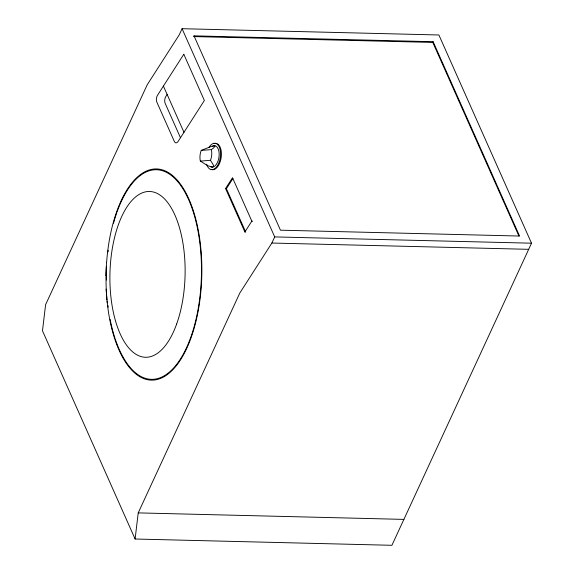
<?xml version="1.0" encoding="UTF-8"?>
<svg xmlns="http://www.w3.org/2000/svg" width="574" height="574" viewBox="0 0 574 574"><rect width="100%" height="100%" fill="white"/><g stroke="black" fill="none" stroke-linecap="round" stroke-linejoin="round"><path stroke-width="0.86" d="M105.917 275.728L106.506 262.325M135.105 539.015L138.219 512.891L239.817 293.027L271.868 243.039L274.702 236.911L182.08 28.7L438.895 34.985L531.517 243.197L391.92 545.3L135.105 539.015L42.483 330.803L45.597 304.679L147.195 84.816L179.246 34.827L182.08 28.7M194.019 35.861L280.464 230.188L519.57 236.043L433.126 41.708L194.019 35.861L193.689 36.571L432.796 42.419L518.882 235.936M432.796 42.419L433.126 41.708M167.221 94.301L165.879 96.403A4.965 2.655 -81.7 0 0 165.176 103.377L180.466 137.746M244.883 231.961L225.568 188.545L232.513 177.718L251.821 221.133L244.883 231.961L245.708 232.083M245.349 231.265L226.4 188.667L232.879 178.564M208.893 147.482L210.565 145.272A13.317 7.125 -81.7 0 1 217.79 144.72L219.117 146.7A13.317 7.125 -81.7 0 1 217.015 166.288A13.317 7.125 -81.7 0 1 206.647 164.221M211.368 149.606L213.679 147.905L215.099 145.896L212.064 146.126L201.216 150.388A10.806 5.776 -81.7 0 0 200.348 161.1L207.587 165.642L212.387 167.142L213.428 166.589L213.456 165.197L210.5 160.318A10.806 5.776 -81.7 0 0 211.368 149.606L201.216 150.388M200.348 161.1L210.5 160.318M274.702 236.911L531.517 243.197M271.868 243.039L528.683 249.324M138.219 512.891L403.895 519.391M225.568 188.545L226.4 188.667M251.821 221.133L252.653 221.255M163.411 86.078L183.974 132.307M106.125 289.109L107.13 302.24M117.125 211.734A104.827 47.499 -88.6 0 1 185.617 193.452A104.827 47.499 -88.6 0 1 187.992 344.414A104.827 47.499 -88.6 0 1 119.292 349.53M118.969 348.791A104.827 47.499 -88.6 0 1 115.338 339.327M115.08 338.56A104.827 47.499 -88.6 0 1 110.129 319.374M108.17 307.241A104.827 47.499 -88.6 0 1 107.948 305.497M107.647 302.871A104.827 47.499 -88.6 0 1 107.467 301.113M106.391 280.076A104.827 47.499 -88.6 0 1 106.441 274.078M107.984 251.957A104.827 47.499 -88.6 0 1 108.192 250.286M113.516 223.229A104.827 47.499 -88.6 0 1 116.845 212.524M106.649 262.009A105.63 47.864 -88.6 0 1 179.397 182.74A105.63 47.864 -88.6 0 1 181.499 358.255A105.63 47.864 -88.6 0 1 107.123 301.422M106.965 299.75A105.63 47.864 -88.6 0 1 106.499 293.831M106.398 292.13A105.63 47.864 -88.6 0 1 106.377 266.3M213.915 143.651A13.317 7.125 -81.7 0 1 221.299 156.58A13.317 7.125 -81.7 0 1 211.225 169.459M212.567 146.198A10.806 5.776 -81.7 0 1 219.117 155.984A10.806 5.776 -81.7 0 1 210.902 166.898M183.809 54.265L157.57 95.191A4.965 2.655 -81.7 0 0 156.867 102.165L174.338 141.448A4.965 2.655 -81.7 0 0 178.127 141.412L204.373 100.486L183.809 54.265M176.634 324.059A82.921 37.575 -88.6 0 0 153.574 192.06A82.921 37.575 -88.6 0 0 112.332 307.018A82.921 37.575 -88.6 0 0 176.634 324.059"/></g></svg>
